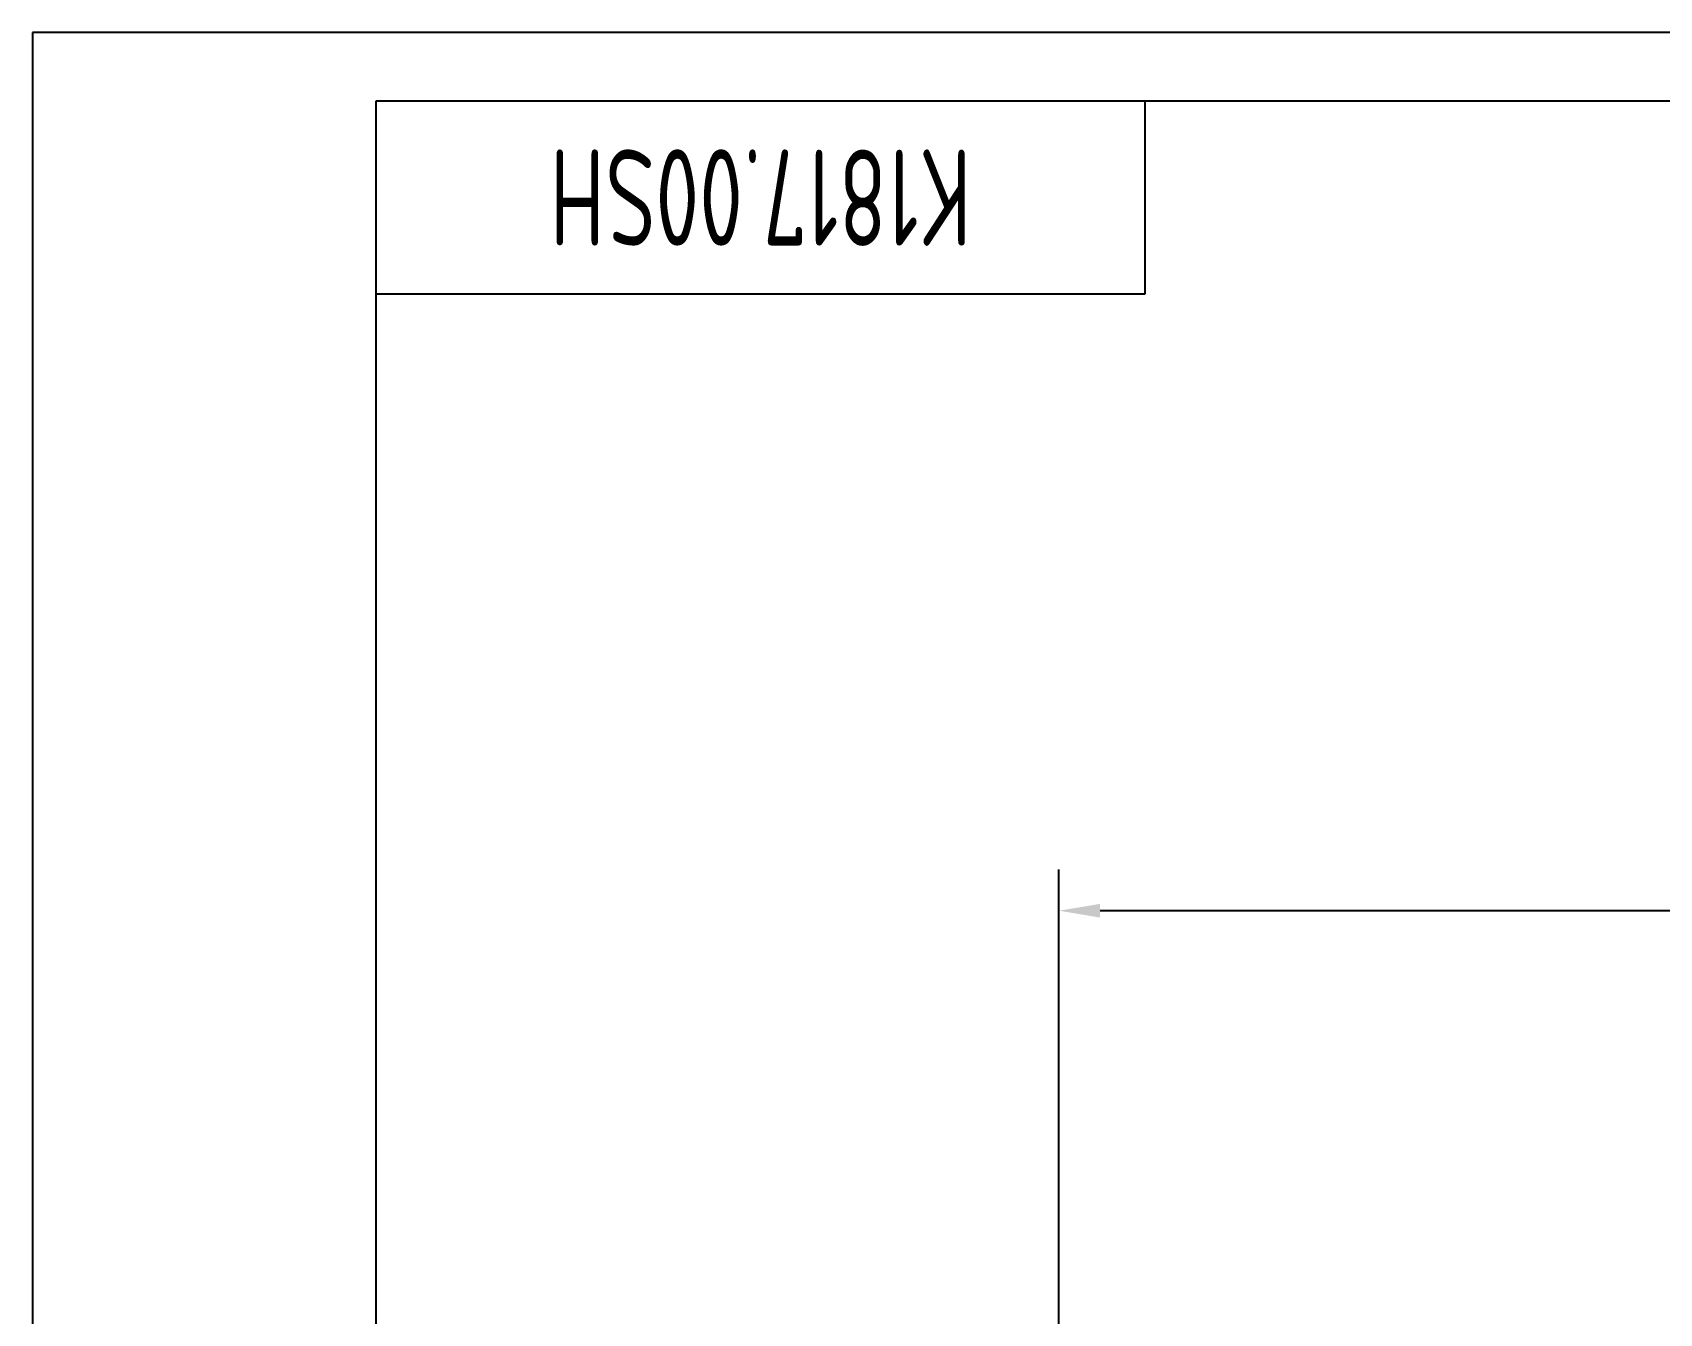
# Model space of a CAD drawing. Header units: millimetres. Extents: x 0 to 42000, y 0 to 29700.
# Drawn here: x 0 to 11843, y 20380 to 29700 of the extents above; entities that cross this region are included whole.
import ezdxf
from ezdxf.enums import TextEntityAlignment as Align

# ---------------------------------------------------------------- set-up
doc = ezdxf.new("R2010")
doc.units = ezdxf.units.MM
doc.header["$LTSCALE"] = 1000
doc.linetypes.add('F', pattern=[0.75, 0.5, -0.25])
for name, color, linetype in [('01', 7, 'Continuous'), ('02', 1, 'Continuous'), ('04', 2, 'F'), ('08', 1, 'Continuous'), ('11', 3, 'Continuous')]:
    doc.layers.add(name, color=color, linetype=linetype)
doc.styles.get("Standard").update_dxf_attribs({"font": 'isocp', "width": 0.707, "bigfont": 'intecad.shx'})
doc.dimstyles.new('INTE', dxfattribs={"dimscale": 100, "dimtxt": 3.5, "dimasz": 3, "dimexe": 3, "dimexo": 0, "dimgap": 1, "dimtad": 1, "dimdec": 0, "dimdsep": 46, "dimtxsty": 'Standard', "dimcen": 0, "dimclrd": 1, "dimclre": 1, "dimclrt": 3, "dimaunit": 1, "dimadec": 0, "dimazin": 0, "dimtfac": 1, "dimtmove": 0, "dimatfit": 0, "dimfxl": 1, "dimarcsym": 0})

# ---------------------------------------------------------------- blocks, each defined once
blk = doc.blocks.new('*D139')
at = {"layer": '08', "color": 1, "lineweight": -2}
for p, q in [((7471, 12679), (7471, 23610)), ((17009, 22118), (17009, 23610)), ((16709, 23310), (7771, 23310))]:
    blk.add_line(p, q, dxfattribs=at)
at = {"layer": '08', "color": 1}
for points in [[(7771, 23360), (7771, 23260), (7471, 23310)], [(16709, 23360), (16709, 23260), (17009, 23310)]]:
    blk.add_solid(points, dxfattribs=at)
at = {"layer": 'DEFPOINTS', "color": 0}
for p in [(7471, 23310), (17009, 22118), (7471, 12679)]:
    blk.add_point(p, dxfattribs=at)
at = {"layer": '08', "color": 3, "insert": (12240, 23585), "char_height": 350, "attachment_point": 5}
blk.add_mtext('R-S', dxfattribs=at)
blk = doc.blocks.new('*U153', base_point=(251.96, 168.31))
at = {"layer": '01'}
for p, q in [((251.96, 168.31), (251.96, 182.31)), ((195.96, 168.31), (251.96, 168.31))]:
    blk.add_line(p, q, dxfattribs=at)
blk = doc.blocks.new('*U154')
at = {"layer": '04'}
blk.add_blockref('*U153', (0, 0), dxfattribs=at)
blk = doc.blocks.new('*U155')
at = {"layer": '01'}
for points in [[(415, 292), (25, 292)], [(25, 292), (25, 5)]]:
    blk.add_lwpolyline(points, dxfattribs=at)
at = {"layer": '02'}
for points in [[(420, 297), (0, 297)], [(0, 297), (0, 0)]]:
    blk.add_lwpolyline(points, dxfattribs=at)

msp = doc.modelspace()

# ---------------------------------------------------------------- block references
at = {"layer": '01', "xscale": 100, "yscale": 100, "zscale": 100}
msp.add_blockref('*U155', (0, 0), dxfattribs=at)
at = {"layer": '01', "xscale": 100, "yscale": 100}
msp.add_blockref('*U154', (8100, 27800), dxfattribs=at)

# ---------------------------------------------------------------- texts
at = {"layer": '11', "width": 0.690312}
msp.add_text('K1817.00SH', height=700, rotation=180, dxfattribs=at).set_placement((6835.4, 28850), (3764.6, 28850), align=Align.FIT)

# ---------------------------------------------------------------- dimensions: what is measured, and where the dimension line sits
at = {"layer": '08'}
dim = msp.add_linear_dim(base=(7471.2, 23309.7), p1=(17008.8, 22118), p2=(7471.2, 12678.6), text='R-S', dimstyle='INTE', override={"dimgap": 1, "dimdec": 0, "dimzin": 8, "dimpost": '<>', "dimtol": 0, "dimlim": 0, "dimtp": 0, "dimtm": 0, "dimtfac": 0.7}, dxfattribs=at)
dim.commit()
dim.dimension.update_dxf_attribs({"geometry": '*D139', "text_midpoint": (12240, 23584.7)})

doc.saveas('drawing.dxf')
